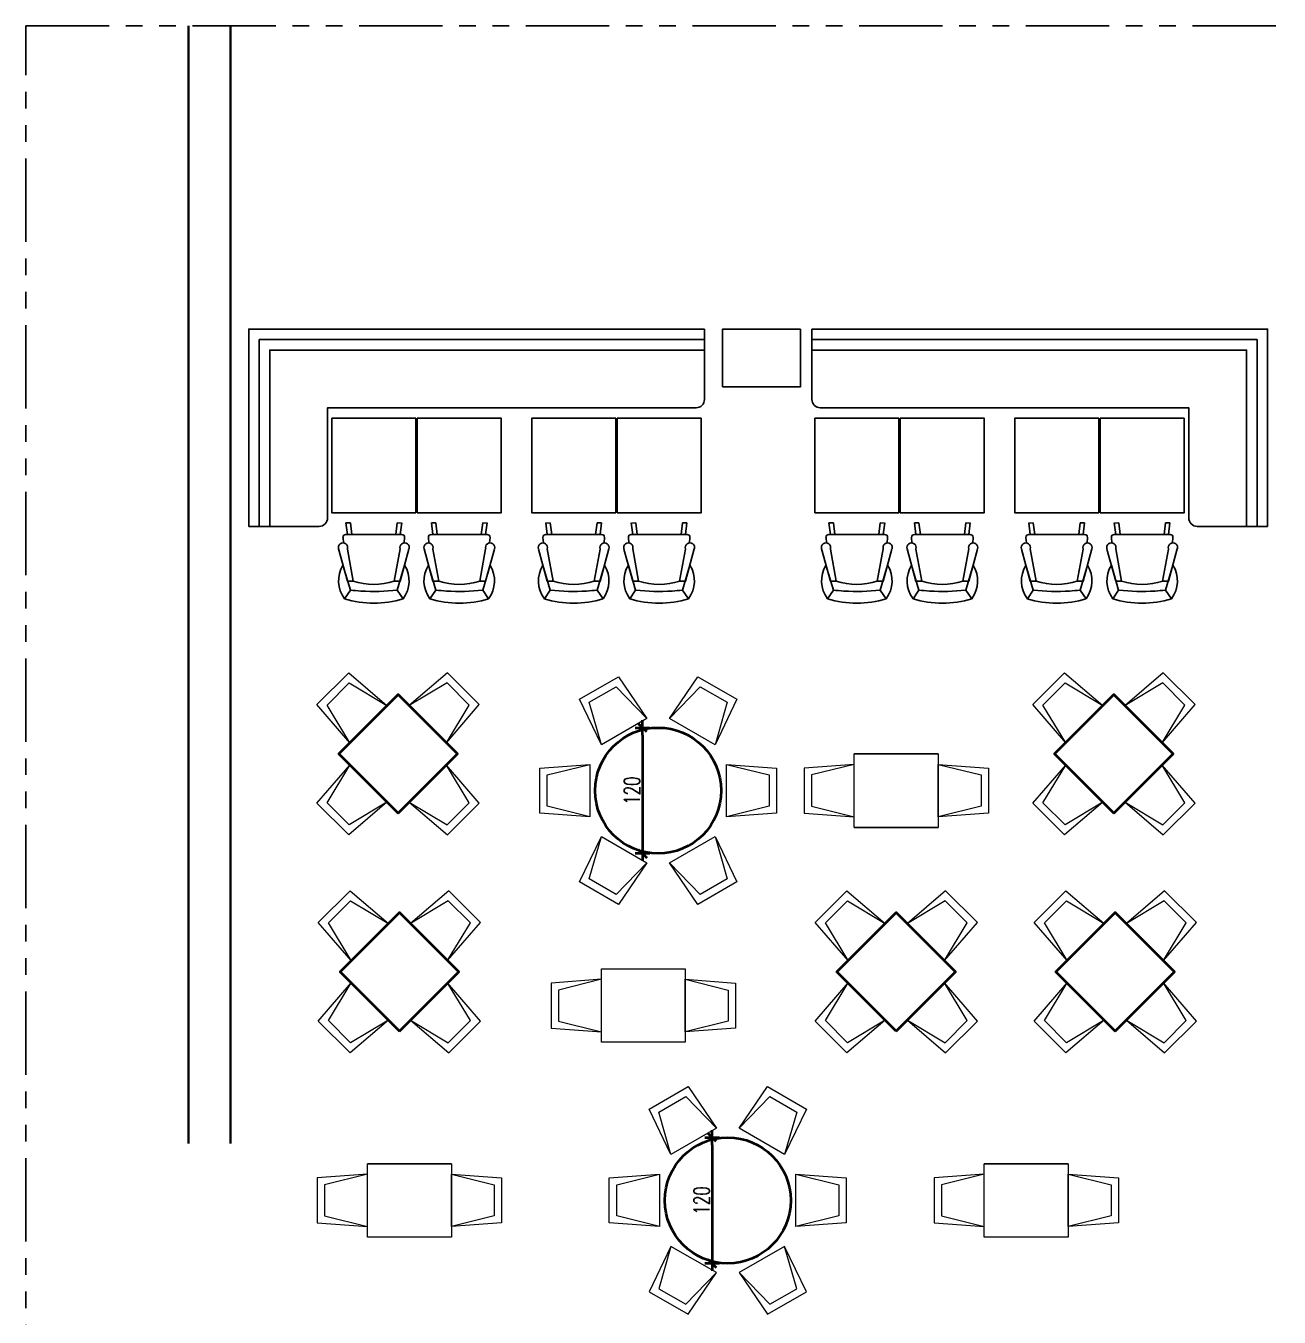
# Model space of a CAD drawing. Header units: millimetres. Extents: x 38967 to 51721, y 49836 to 53207.
# Drawn here: x 45644 to 46838, y 51669 to 52900 of the extents above; entities that cross this region are included whole.
import ezdxf

# ---------------------------------------------------------------- set-up
doc = ezdxf.new("R2010")
doc.units = ezdxf.units.MM
doc.header["$LTSCALE"] = 5
doc.linetypes.add('CONTINUA', pattern=[0])
doc.linetypes.add('PHANTOM2', pattern=[31.75, 15.875, -3.175, 3.175, -3.175, 3.175, -3.175])
doc.layers.get('DEFPOINTS').update_dxf_attribs({"linetype": 'CONTINUA'})
for name, color, linetype, lineweight in [('A-Area-Mass', 70, 'Continuous', 18), ('Zf_', 1, 'Continuous', 40), ('zf_tefris', 84, 'Continuous', 5)]:
    doc.layers.add(name, color=color, linetype=linetype, lineweight=lineweight)
doc.layers.add('ax', color=1, linetype='PHANTOM2')
doc.layers.add('XA-2638-B1-GF_FURNITURE$0$ZF-FURNITURE', color=11, linetype='Continuous')
doc.styles.add('Olcu50', font='txt.shx', dxfattribs={"width": 0.7, "height": 15})
doc.dimstyles.new('Olcu50', dxfattribs={"dimtxt": 15, "dimasz": 7, "dimexe": 1.25, "dimexo": 0.625, "dimgap": 2.5, "dimtad": 1, "dimdec": 0, "dimzin": 9, "dimtxsty": 'Olcu50', "dimblk": 'CENTIK', "dimcen": 7, "dimse1": 1, "dimse2": 1, "dimclrd": 256, "dimclrt": 10, "dimazin": 2, "dimtfac": 1, "dimtdec": 0, "dimtix": 1, "dimtmove": 0, "dimatfit": 3, "dimldrblk": 'CENTIK', "dimfxl": 1, "dimlwd": -1, "dimarcsym": 0})

# ---------------------------------------------------------------- blocks, each defined once
blk = doc.blocks.new('XA-2638-B1-GF_FURNITURE$0$A$C48005BF1')
at = {"layer": 'XA-2638-B1-GF_FURNITURE$0$ZF-FURNITURE', "linetype": 'Continuous'}
for p, q in [((44.2, 90), (43.4, 101.2)), ((36.8, 83.5), (11.7, 58.6)), ((42.2, 80.4), (36.8, 83.5)), ((19.7, 54), (42.2, 80.4)), ((87.2, 65.2), (97.2, 70.2)), ((68.1, 26), (79.8, 58.7)), ((85.2, 55.6), (76.2, 21.4)), ((79.8, 58.7), (85.2, 55.6)), ((12.7, 50.3), (9.6, 45.6)), ((36.2, 26.6), (10.7, 41.4)), ((12, 40.6), (4.5, 30.6)), ((4.5, 30.6), (8.5, 28.3)), ((8.5, 28.3), (16.1, 38.3)), ((36.2, 26.6), (61.8, 11.9)), ((51.5, 3.5), (56.4, 15)), ((66, 13), (68.5, 18.3)), ((60.4, 12.7), (55.6, 1.1))]:
    blk.add_line(p, q, dxfattribs=at)
at = {"layer": 'XA-2638-B1-GF_FURNITURE$0$ZF-FURNITURE'}
for p, q in [((24.2, 71.1), (44.2, 90)), ((80.7, 38.5), (87.2, 65.2)), ((51.5, 3.5), (55.8, 1.7))]:
    blk.add_line(p, q, dxfattribs=at)
for centre, radius, start, end in [((56, 72), 31.8, 113.3352, 181.6855), ((26.3, 9.5), 72.7, 42.5985, 77.4015), ((65.6, 66.5), 31.8, 298.3145, 6.6648)]:
    blk.add_arc(centre, radius, start, end, dxfattribs=at)
at = {"layer": 'XA-2638-B1-GF_FURNITURE$0$ZF-FURNITURE', "linetype": 'Continuous'}
for centre, radius, start, end in [((19.8, -1.9), 105.8, 42.9385, 77.0615), ((-33.3, -93.8), 199.5, 63.9221, 67.1527), ((-33.3, -93.8), 199.5, 52.8473, 63.9221), ((14.9, 54.9), 4.91, 131.5651, 348.435), ((12.2, 44.1), 3.1, 150, 240), ((71.4, 22.3), 4.91, 131.5651, 348.435), ((63.3, 14.6), 3.1, 240, 330)]:
    blk.add_arc(centre, radius, start, end, dxfattribs=at)
blk = doc.blocks.new('CENTIK')
for p, q in [((-1, 0), (1, 0)), ((-0.57, -0.57), (0.57, 0.57)), ((0, 1), (0, -1))]:
    blk.add_line(p, q)
blk = doc.blocks.new('*D106')
at = {"layer": 'DEFPOINTS', "color": 0, "transparency": 16777216}
for p in [(46246.7, 52230.8), (46231.8, 52110.8), (46246.7, 52110.8)]:
    blk.add_point(p, dxfattribs=at)
at = {"layer": 'Zf_', "transparency": 16777216}
blk.add_line((46231.8, 52223.8), (46231.8, 52117.8), dxfattribs=at)
at = {"layer": 'Zf_', "transparency": 16777216, "xscale": 7, "yscale": 7, "zscale": 7}
for p, rotation in [((46231.8, 52230.8), 90), ((46231.8, 52110.8), 270)]:
    blk.add_blockref('CENTIK', p, dxfattribs=dict(at, rotation=rotation))
at = {"layer": 'Zf_', "color": 10, "transparency": 16777216, "insert": (46221.8, 52170.8), "char_height": 15, "attachment_point": 5, "rotation": 90, "style": 'Olcu50'}
blk.add_mtext('120', dxfattribs=at)
blk = doc.blocks.new('*D107')
at = {"layer": 'DEFPOINTS', "color": 0, "transparency": 16777216}
for p in [(46313, 51840.3), (46298.1, 51720.3), (46313, 51720.3)]:
    blk.add_point(p, dxfattribs=at)
at = {"layer": 'Zf_', "transparency": 16777216}
blk.add_line((46298.1, 51833.3), (46298.1, 51727.3), dxfattribs=at)
at = {"layer": 'Zf_', "transparency": 16777216, "xscale": 7, "yscale": 7, "zscale": 7}
for p, rotation in [((46298.1, 51840.3), 90), ((46298.1, 51720.3), 270)]:
    blk.add_blockref('CENTIK', p, dxfattribs=dict(at, rotation=rotation))
at = {"layer": 'Zf_', "color": 10, "transparency": 16777216, "insert": (46288.1, 51780.3), "char_height": 15, "attachment_point": 5, "rotation": 90, "style": 'Olcu50'}
blk.add_mtext('120', dxfattribs=at)

msp = doc.modelspace()

# ---------------------------------------------------------------- linework, layer by layer
at = {"layer": 'A-Area-Mass', "color": 114, "linetype": 'Continuous', "lineweight": 35}
for p, q in [((45799.3, 51834.6), (45799.3, 52899.6)), ((45839.3, 51834.6), (45839.3, 52899.6))]:
    msp.add_line(p, q, dxfattribs=at)
at = {"layer": 'ax'}
msp.add_lwpolyline([(45644.4, 52899.6), (51721.1, 52899.6), (51721.1, 49836.2), (45644.4, 49836.2)], close=True, dxfattribs=at)
at = {"layer": 'XA-2638-B1-GF_FURNITURE$0$ZF-FURNITURE', "linetype": 'Continuous'}
for p, q in [((46282.8, 52535.6), (45931.8, 52535.6)), ((46401.2, 52535.6), (46752.2, 52535.6))]:
    msp.add_line(p, q, dxfattribs=at)
for points in [[(46290.8, 52610.6), (45856.8, 52610.6), (45856.8, 52422.6)], [(46382.4, 52610.6), (46308.1, 52610.6), (46308.1, 52555.6), (46382.4, 52555.6), (46382.4, 52610.6)], [(46393.2, 52610.6), (46827.2, 52610.6), (46827.2, 52422.6)], [(45866.8, 52422.6), (45866.8, 52600.6), (46290, 52600.6)], [(46817.2, 52422.6), (46817.2, 52600.6), (46394, 52600.6)], [(45876.8, 52422.6), (45876.8, 52590.6), (46290, 52590.6)], [(45876.8, 52422.6), (45876.8, 52590.6), (46290, 52590.6)], [(46807.2, 52422.6), (46807.2, 52590.6), (46394, 52590.6)], [(46807.2, 52422.6), (46807.2, 52590.6), (46394, 52590.6)]]:
    msp.add_lwpolyline(points, dxfattribs=at)
for points in [[(46290.8, 52610.6), (46290.8, 52543.6, -0.414214), (46282.8, 52535.6)], [(46393.2, 52610.6), (46393.2, 52543.6, 0.414214), (46401.2, 52535.6)], [(45856.8, 52422.6), (45923.8, 52422.6, 0.414214), (45931.8, 52430.6), (45931.8, 52535.6), (46282.8, 52535.6)], [(46827.2, 52422.6), (46760.2, 52422.6, -0.414214), (46752.2, 52430.6), (46752.2, 52535.6), (46401.2, 52535.6)]]:
    msp.add_lwpolyline(points, format="xyb", dxfattribs=at)
for points in [[(45935.8, 52525.6), (45935.8, 52435.6), (46015.8, 52435.6), (46015.8, 52525.6)], [(45935.8, 52525.6), (45935.8, 52435.6), (46015.8, 52435.6), (46015.8, 52525.6)], [(46017.3, 52525.6), (46017.3, 52435.6), (46097.3, 52435.6), (46097.3, 52525.6)], [(46017.3, 52525.6), (46017.3, 52435.6), (46097.3, 52435.6), (46097.3, 52525.6)], [(46206.3, 52525.6), (46206.3, 52435.6), (46126.3, 52435.6), (46126.3, 52525.6)], [(46206.3, 52525.6), (46206.3, 52435.6), (46126.3, 52435.6), (46126.3, 52525.6)], [(46287.7, 52525.6), (46287.7, 52435.6), (46207.7, 52435.6), (46207.7, 52525.6)], [(46287.7, 52525.6), (46287.7, 52435.6), (46207.7, 52435.6), (46207.7, 52525.6)], [(46396, 52525.6), (46396, 52435.6), (46476, 52435.6), (46476, 52525.6)], [(46396, 52525.6), (46396, 52435.6), (46476, 52435.6), (46476, 52525.6)], [(46477.4, 52525.6), (46477.4, 52435.6), (46557.4, 52435.6), (46557.4, 52525.6)], [(46477.4, 52525.6), (46477.4, 52435.6), (46557.4, 52435.6), (46557.4, 52525.6)], [(46666.4, 52525.6), (46666.4, 52435.6), (46586.4, 52435.6), (46586.4, 52525.6)], [(46666.4, 52525.6), (46666.4, 52435.6), (46586.4, 52435.6), (46586.4, 52525.6)], [(46747.8, 52525.6), (46747.8, 52435.6), (46667.8, 52435.6), (46667.8, 52525.6)], [(46747.8, 52525.6), (46747.8, 52435.6), (46667.8, 52435.6), (46667.8, 52525.6)]]:
    msp.add_lwpolyline(points, close=True, dxfattribs=at)
at = {"layer": 'Zf_'}
for p, q in [((45942.4, 52205.8, 0), (45999, 52262.4, 0)), ((46624.3, 52205.8, 0), (46680.9, 52262.4, 0)), ((45999, 52149.3, 0), (45942.4, 52205.8, 0)), ((46680.9, 52149.3, 0), (46624.3, 52205.8, 0)), ((45943.7, 51998.2, 0), (46000.3, 52054.7, 0)), ((46530.1, 51998.2, 0), (46473.5, 52054.7, 0)), ((46625.6, 51998.2, 0), (46682.1, 52054.7, 0)), ((46000.3, 51941.6, 0), (45943.7, 51998.2, 0)), ((46473.5, 51941.6, 0), (46530.1, 51998.2, 0)), ((46682.1, 51941.6, 0), (46625.6, 51998.2, 0))]:
    msp.add_line(p, q, dxfattribs=at)
at = {"layer": 'Zf_', "elevation": 0}
for points in [[(45999, 52149.3), (46055.6, 52205.8), (45999, 52262.4), (45942.4, 52205.8)], [(46680.9, 52149.3), (46737.4, 52205.8), (46680.9, 52262.4), (46624.3, 52205.8)], [(46000.3, 51941.6), (46056.8, 51998.2), (46000.3, 52054.7), (45943.7, 51998.2)], [(46473.5, 51941.6), (46417, 51998.2), (46473.5, 52054.7), (46530.1, 51998.2)], [(46682.1, 51941.6), (46738.7, 51998.2), (46682.1, 52054.7), (46625.6, 51998.2)]]:
    msp.add_lwpolyline(points, close=True, dxfattribs=at)
at = {"layer": 'Zf_'}
for centre in [(46246.7, 52170.8, 0), (46313, 51780.3, 0)]:
    msp.add_circle(centre, 60, dxfattribs=at)
at = {"layer": 'zf_tefris'}
for p, q in [((46513.5, 52205.8, 0), (46433.5, 52205.8, 0)), ((46433.5, 52205.8, 0), (46513.5, 52205.8, 0)), ((46433.5, 52135.8, 0), (46433.5, 52205.8, 0)), ((46513.5, 52205.8, 0), (46513.5, 52135.8, 0)), ((46433.5, 52135.8, 0), (46513.5, 52135.8, 0)), ((46513.5, 52135.8, 0), (46433.5, 52135.8, 0)), ((46049.7, 51815.3, 0), (45969.7, 51815.3, 0)), ((45969.7, 51815.3, 0), (46049.7, 51815.3, 0)), ((45969.7, 51745.3, 0), (45969.7, 51815.3, 0)), ((46049.7, 51815.3, 0), (46049.7, 51745.3, 0)), ((46637.4, 51815.3, 0), (46557.4, 51815.3, 0)), ((46557.4, 51815.3, 0), (46637.4, 51815.3, 0)), ((46557.4, 51745.3, 0), (46557.4, 51815.3, 0)), ((46637.4, 51815.3, 0), (46637.4, 51745.3, 0))]:
    msp.add_line(p, q, dxfattribs=at)
at = {"layer": 'zf_tefris', "elevation": 0}
for points in [[(45921.7, 52252.8), (45952, 52283.1), (45988.4, 52251.8), (45953.1, 52216.4)], [(46076.3, 52252.8), (46046, 52283.1), (46009.6, 52251.8), (46045, 52216.4)], [(46171.8, 52257.9), (46208.9, 52279.3), (46235.9, 52239.6), (46192.6, 52214.6)], [(46284.6, 52279.3), (46321.7, 52257.9), (46300.9, 52214.6), (46257.6, 52239.6)], [(46603.6, 52252.8), (46633.9, 52283.1), (46670.3, 52251.8), (46634.9, 52216.4)], [(46758.1, 52252.8), (46727.8, 52283.1), (46691.5, 52251.8), (46726.8, 52216.4)], [(45931.4, 52252.4), (45952.4, 52273.4), (45988.4, 52251.8), (45953.1, 52216.4)], [(46066.6, 52252.4), (46045.6, 52273.4), (46009.6, 52251.8), (46045, 52216.4)], [(46181, 52255), (46206.8, 52269.8), (46235.9, 52239.6), (46192.6, 52214.6)], [(46286.7, 52269.8), (46312.5, 52255), (46300.9, 52214.6), (46257.6, 52239.6)], [(46613.3, 52252.4), (46634.3, 52273.4), (46670.3, 52251.8), (46634.9, 52216.4)], [(46748.4, 52252.4), (46727.4, 52273.4), (46691.5, 52251.8), (46726.8, 52216.4)], [(46513.5, 52205.8), (46513.5, 52135.8), (46433.5, 52135.8), (46433.5, 52205.8)], [(45952, 52128.6), (45921.7, 52158.9), (45953.1, 52195.2), (45988.4, 52159.9)], [(45952.4, 52138.3), (45931.4, 52159.3), (45953.1, 52195.2), (45988.4, 52159.9)], [(46046, 52128.6), (46076.3, 52158.9), (46045, 52195.2), (46009.6, 52159.9)], [(46045.6, 52138.3), (46066.6, 52159.3), (46045, 52195.2), (46009.6, 52159.9)], [(46133.9, 52149.4), (46133.9, 52192.3), (46181.7, 52195.8), (46181.7, 52145.8)], [(46141, 52156), (46141, 52185.7), (46181.7, 52195.8), (46181.7, 52145.8)], [(46359.6, 52192.3), (46359.6, 52149.4), (46311.7, 52145.8), (46311.7, 52195.8)], [(46352.5, 52185.7), (46352.5, 52156), (46311.7, 52145.8), (46311.7, 52195.8)], [(46385.7, 52192.3), (46385.7, 52149.4), (46433.5, 52145.8), (46433.5, 52195.8)], [(46392.8, 52185.7), (46392.8, 52156), (46433.5, 52145.8), (46433.5, 52195.8)], [(46561.4, 52192.3), (46561.4, 52149.4), (46513.5, 52145.8), (46513.5, 52195.8)], [(46554.3, 52185.7), (46554.3, 52156), (46513.5, 52145.8), (46513.5, 52195.8)], [(46633.9, 52128.6), (46603.6, 52158.9), (46634.9, 52195.2), (46670.3, 52159.9)], [(46634.3, 52138.3), (46613.3, 52159.3), (46634.9, 52195.2), (46670.3, 52159.9)], [(46727.8, 52128.6), (46758.1, 52158.9), (46726.8, 52195.2), (46691.5, 52159.9)], [(46727.4, 52138.3), (46748.4, 52159.3), (46726.8, 52195.2), (46691.5, 52159.9)], [(46208.9, 52062.4), (46171.8, 52083.8), (46192.6, 52127), (46235.9, 52102)], [(46206.8, 52071.9), (46181, 52086.7), (46192.6, 52127), (46235.9, 52102)], [(46321.7, 52083.8), (46284.6, 52062.4), (46257.6, 52102), (46300.9, 52127)], [(46312.5, 52086.7), (46286.7, 52071.9), (46257.6, 52102), (46300.9, 52127)], [(45923, 52045.1), (45953.3, 52075.4), (45989.7, 52044.1), (45954.3, 52008.8)], [(45932.7, 52044.7), (45953.7, 52065.7), (45989.7, 52044.1), (45954.3, 52008.8)], [(46077.6, 52045.1), (46047.2, 52075.4), (46010.9, 52044.1), (46046.2, 52008.8)], [(46067.9, 52044.7), (46046.8, 52065.7), (46010.9, 52044.1), (46046.2, 52008.8)], [(46396.3, 52045.1), (46426.6, 52075.4), (46462.9, 52044.1), (46427.6, 52008.8)], [(46406, 52044.7), (46427, 52065.7), (46462.9, 52044.1), (46427.6, 52008.8)], [(46550.8, 52045.1), (46520.5, 52075.4), (46484.2, 52044.1), (46519.5, 52008.8)], [(46541.1, 52044.7), (46520.1, 52065.7), (46484.2, 52044.1), (46519.5, 52008.8)], [(46604.9, 52045.1), (46635.2, 52075.4), (46671.5, 52044.1), (46636.2, 52008.8)], [(46614.6, 52044.7), (46635.6, 52065.7), (46671.5, 52044.1), (46636.2, 52008.8)], [(46759.4, 52045.1), (46729.1, 52075.4), (46692.7, 52044.1), (46728.1, 52008.8)], [(46749.7, 52044.7), (46728.7, 52065.7), (46692.7, 52044.1), (46728.1, 52008.8)], [(46144.8, 51987.4), (46144.8, 51944.5), (46192.6, 51941), (46192.6, 51991)], [(46151.9, 51980.8), (46151.9, 51951.1), (46192.6, 51941), (46192.6, 51991)], [(46272.6, 52001), (46272.6, 51931), (46192.6, 51931), (46192.6, 52001)], [(46320.5, 51987.4), (46320.5, 51944.5), (46272.6, 51941), (46272.6, 51991)], [(46313.3, 51980.8), (46313.3, 51951.1), (46272.6, 51941), (46272.6, 51991)], [(45953.3, 51920.9), (45923, 51951.2), (45954.3, 51987.6), (45989.7, 51952.2)], [(45953.7, 51930.6), (45932.7, 51951.6), (45954.3, 51987.6), (45989.7, 51952.2)], [(46047.2, 51920.9), (46077.6, 51951.2), (46046.2, 51987.6), (46010.9, 51952.2)], [(46046.8, 51930.6), (46067.9, 51951.6), (46046.2, 51987.6), (46010.9, 51952.2)], [(46426.6, 51920.9), (46396.3, 51951.2), (46427.6, 51987.6), (46462.9, 51952.2)], [(46427, 51930.6), (46406, 51951.6), (46427.6, 51987.6), (46462.9, 51952.2)], [(46520.5, 51920.9), (46550.8, 51951.2), (46519.5, 51987.6), (46484.2, 51952.2)], [(46520.1, 51930.6), (46541.1, 51951.6), (46519.5, 51987.6), (46484.2, 51952.2)], [(46635.2, 51920.9), (46604.9, 51951.2), (46636.2, 51987.6), (46671.5, 51952.2)], [(46635.6, 51930.6), (46614.6, 51951.6), (46636.2, 51987.6), (46671.5, 51952.2)], [(46729.1, 51920.9), (46759.4, 51951.2), (46728.1, 51987.6), (46692.7, 51952.2)], [(46728.7, 51930.6), (46749.7, 51951.6), (46728.1, 51987.6), (46692.7, 51952.2)], [(46238, 51867.3), (46275.2, 51888.8), (46302.2, 51849.1), (46258.9, 51824.1)], [(46350.9, 51888.8), (46388, 51867.3), (46367.2, 51824.1), (46323.9, 51849.1)], [(46247.3, 51864.4), (46273, 51879.3), (46302.2, 51849.1), (46258.9, 51824.1)], [(46353, 51879.3), (46378.7, 51864.4), (46367.2, 51824.1), (46323.9, 51849.1)], [(46049.7, 51815.3), (46049.7, 51745.3), (45969.7, 51745.3), (45969.7, 51815.3)], [(46637.4, 51815.3), (46637.4, 51745.3), (46557.4, 51745.3), (46557.4, 51815.3)], [(45921.9, 51801.7), (45921.9, 51758.9), (45969.7, 51755.3), (45969.7, 51805.3)], [(45929, 51795.2), (45929, 51765.5), (45969.7, 51755.3), (45969.7, 51805.3)], [(46097.6, 51801.7), (46097.6, 51758.9), (46049.7, 51755.3), (46049.7, 51805.3)], [(46090.4, 51795.2), (46090.4, 51765.5), (46049.7, 51755.3), (46049.7, 51805.3)], [(46200.2, 51758.9), (46200.2, 51801.7), (46248, 51805.3), (46248, 51755.3)], [(46207.3, 51765.5), (46207.3, 51795.2), (46248, 51805.3), (46248, 51755.3)], [(46425.9, 51801.7), (46425.9, 51758.9), (46378, 51755.3), (46378, 51805.3)], [(46418.7, 51795.2), (46418.7, 51765.5), (46378, 51755.3), (46378, 51805.3)], [(46509.5, 51801.7), (46509.5, 51758.9), (46557.4, 51755.3), (46557.4, 51805.3)], [(46516.6, 51795.2), (46516.6, 51765.5), (46557.4, 51755.3), (46557.4, 51805.3)], [(46685.2, 51801.7), (46685.2, 51758.9), (46637.4, 51755.3), (46637.4, 51805.3)], [(46678.1, 51795.2), (46678.1, 51765.5), (46637.4, 51755.3), (46637.4, 51805.3)], [(46238, 51693.3), (46275.2, 51671.9), (46302.2, 51711.5), (46258.9, 51736.5)], [(46247.3, 51696.2), (46273, 51681.3), (46302.2, 51711.5), (46258.9, 51736.5)], [(46350.9, 51671.9), (46388, 51693.3), (46367.2, 51736.5), (46323.9, 51711.5)], [(46353, 51681.3), (46378.7, 51696.2), (46367.2, 51736.5), (46323.9, 51711.5)]]:
    msp.add_lwpolyline(points, close=True, dxfattribs=at)

# ---------------------------------------------------------------- block references
at = {"layer": 'XA-2638-B1-GF_FURNITURE$0$ZF-FURNITURE', "linetype": 'Continuous', "yscale": 0.9000000000014552}
for p, xscale, zscale, rotation in [((45959.6, 52452), -0.9000000000071785, 0.9000000000006829, 149.9999204743377), ((46041, 52452), -0.9000000000071785, 0.9000000000006829, 149.9999204743377), ((46182.5, 52452), 0.9000000000071785, 0.9000000000006828, 210.0000795256623), ((46263.9, 52452), 0.9000000000071785, 0.9000000000006828, 210.0000795256623), ((46419.7, 52452), -0.9000000000071785, 0.9000000000006829, 149.9999204743377), ((46501.2, 52452), -0.9000000000071785, 0.9000000000006829, 149.9999204743377), ((46642.6, 52452), 0.9000000000071785, 0.9000000000006828, 210.0000795256623), ((46724, 52452), 0.9000000000071785, 0.9000000000006828, 210.0000795256623)]:
    msp.add_blockref('XA-2638-B1-GF_FURNITURE$0$A$C48005BF1', p, dxfattribs=dict(at, xscale=xscale, zscale=zscale, rotation=rotation))

# ---------------------------------------------------------------- dimensions: what is measured, and where the dimension line sits
at = {"layer": 'Zf_'}
for base, p1, p2, picture, middle in [((46231.8, 52110.8, 0), (46246.7, 52230.8, 0), (46246.7, 52110.8, 0), '*D106', (46221.8, 52170.8, 0)), ((46298.1, 51720.3, 0), (46313, 51840.3, 0), (46313, 51720.3, 0), '*D107', (46288.1, 51780.3, 0))]:
    dim = msp.add_linear_dim(base=base, p1=p1, p2=p2, angle=90, dimstyle='Olcu50', override={"dimfxl": 10}, dxfattribs=at)
    dim.commit()
    dim.dimension.update_dxf_attribs({"geometry": picture, "text_midpoint": middle})

doc.saveas('drawing.dxf')
